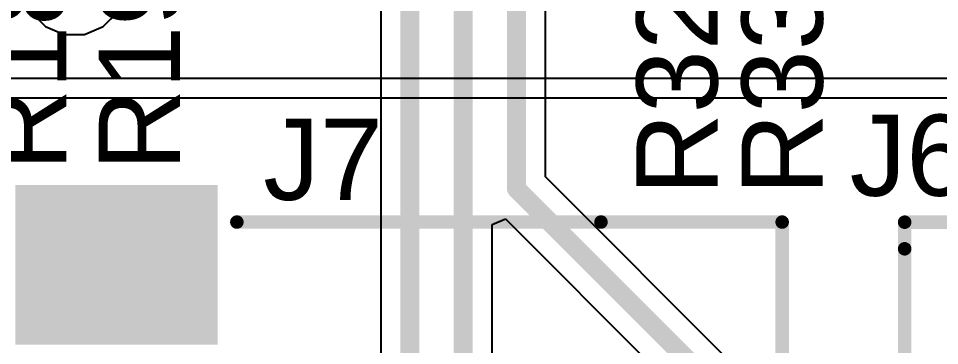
# Model space of a CAD drawing. Header units: inches. Extents: x -3 to 488, y -11 to 93.
# Drawn here: x 99.86 to 108.51, y 6.92 to 9.99 of the extents above; entities that cross this region are included whole.
import ezdxf

# ---------------------------------------------------------------- set-up
doc = ezdxf.new("R2010")
doc.units = ezdxf.units.IN
for name, color, linetype in [('Bottom Layer', 5, 'Continuous'), ('Layer 1', 16, 'Continuous'), ('Layer 2', 76, 'Continuous'), ('Top Layer', 1, 'Continuous'), ('Top Overlay', 2, 'Continuous'), ('Top Paste', 8, 'Continuous'), ('Top Solder', 216, 'Continuous')]:
    doc.layers.add(name, color=color, linetype=linetype)
doc.styles.add('Arial', font='', dxfattribs={"height": 0.2})
doc.styles.get('Arial').set_extended_font_data('Arial')

msp = doc.modelspace()

# ---------------------------------------------------------------- hatches: boundary and pattern name
at = {"layer": 'Top Layer'}
msp.add_hatch(color=1, dxfattribs=at).paths.add_polyline_path([(99.8824, 8.378), (101.6824, 8.378), (101.6824, 6.978), (99.8824, 6.978)])
at = {"layer": 'Top Paste'}
msp.add_hatch(color=8, dxfattribs=at).paths.add_polyline_path([(99.8824, 8.378), (101.6824, 8.378), (101.6824, 6.978), (99.8824, 6.978)])
at = {"layer": 'Top Solder'}
msp.add_hatch(color=216, dxfattribs=at).paths.add_polyline_path([(99.8324, 8.428), (101.7324, 8.428), (101.7324, 6.928), (99.8324, 6.928)])

# ---------------------------------------------------------------- linework, layer by layer
at = {"layer": 'Bottom Layer'}
for p, q in [((99.9824, 10.0479), (100.1168, 9.9135)), ((100.6582, 9.9135), (100.7926, 10.0479)), ((100.1168, 9.9135), (100.2925, 9.8408)), ((100.4825, 9.8408), (100.6582, 9.9135)), ((100.2925, 9.8408), (100.4825, 9.8408)), ((117.7593, 9.4269), (98.8427, 9.4269)), ((98.8427, 9.2456), (117.7593, 9.2456))]:
    msp.add_line(p, q, dxfattribs=at)
at = {"layer": 'Layer 1'}
for p, q in [((99.9824, 10.0479), (100.1168, 9.9135)), ((100.6582, 9.9135), (100.7913, 10.0467)), ((100.1168, 9.9135), (100.2925, 9.8408)), ((100.4825, 9.8408), (100.6582, 9.9135)), ((100.2925, 9.8408), (100.4825, 9.8408))]:
    msp.add_line(p, q, dxfattribs=at)
at = {"layer": 'Layer 2'}
for p, q in [((99.9824, 10.0479), (100.1168, 9.9135)), ((100.6582, 9.9135), (100.7926, 10.0479)), ((100.1168, 9.9135), (100.2925, 9.8408)), ((100.4825, 9.8408), (100.6582, 9.9135)), ((100.2925, 9.8408), (100.4825, 9.8408))]:
    msp.add_line(p, q, dxfattribs=at)
at = {"layer": 'Top Layer'}
for p, q in [((103.2656, 12.801), (103.2656, 6.2786)), ((104.8094, 8.5045), (104.8094, 11.819)), ((99.9824, 10.0479), (100.1168, 9.9135)), ((100.6582, 9.9135), (100.7926, 10.0479)), ((100.1168, 9.9135), (100.2925, 9.8408)), ((100.4825, 9.8408), (100.6582, 9.9135)), ((100.2925, 9.8408), (100.4825, 9.8408)), ((106.989, 6.3249), (104.8094, 8.5045)), ((104.3094, 8.0557), (104.4364, 8.1084)), ((104.3094, 6.2929), (104.3094, 8.0557)), ((104.4364, 8.1084), (106.6841, 5.8607))]:
    msp.add_line(p, q, dxfattribs=at)
at = {"layer": 'Top Layer', "const_width": 0.1778}
for points in [[(103.5375, 6.1659), (103.5375, 13.5788)], [(104.0375, 6.1803), (104.0375, 13.5788)], [(104.5375, 8.3918), (104.5375, 13.5788)], [(104.5375, 8.3918), (106.8764, 6.053)]]:
    msp.add_lwpolyline(points, dxfattribs=at)
at = {"layer": 'Top Layer', "const_width": 0.0889}
msp.add_lwpolyline([(104.493, 8.3918, 1), (104.5819, 8.3918, 1)], format="xyb", close=True, dxfattribs=at)
msp.add_lwpolyline([(104.493, 8.3918, 1), (104.5819, 8.3918, 1)], format="xyb", close=True, dxfattribs=at)
at = {"layer": 'Top Overlay', "const_width": 0.127}
for points in [[(101.9127, 8.0791), (105.3316, 8.0791)], [(105.3316, 8.0791), (107.0324, 8.0791)], [(107.0324, -5.1908), (107.0324, 8.0791)], [(108.1825, 8.078), (109.1014, 8.078)], [(108.1825, 7.8281), (108.1825, 8.078)], [(108.1825, -4.2908), (108.1825, 7.8281)]]:
    msp.add_lwpolyline(points, dxfattribs=at)
at = {"layer": 'Top Overlay', "const_width": 0.0635}
for points in [[(101.881, 8.0791, 1), (101.9445, 8.0791, 1)], [(105.2998, 8.0791, 1), (105.3633, 8.0791, 1)], [(105.2998, 8.0791, 1), (105.3633, 8.0791, 1)], [(107.0007, 8.0791, 1), (107.0642, 8.0791, 1)], [(107.0007, 8.0791, 1), (107.0642, 8.0791, 1)], [(108.1508, 8.078, 1), (108.2143, 8.078, 1)], [(108.1508, 8.078, 1), (108.2143, 8.078, 1)], [(108.1508, 7.8281, 1), (108.2143, 7.8281, 1)], [(108.1508, 7.8281, 1), (108.2143, 7.8281, 1)]]:
    msp.add_lwpolyline(points, format="xyb", close=True, dxfattribs=at)

# ---------------------------------------------------------------- texts
at = {"layer": 'Top Overlay', "style": 'Arial'}
for s, p in [('R18', (100.3112, 8.5601)), ('R19', (101.378, 8.5601)), ('R32', (106.4259, 8.3315)), ('R33', (107.4133, 8.3315))]:
    msp.add_text(s, height=0.762, rotation=90, dxfattribs=at).set_placement(p)
for s, p in [('J6', (107.6662, 8.3258)), ('J7', (102.16, 8.2866))]:
    msp.add_text(s, height=0.762, dxfattribs=at).set_placement(p)

doc.saveas('drawing.dxf')
